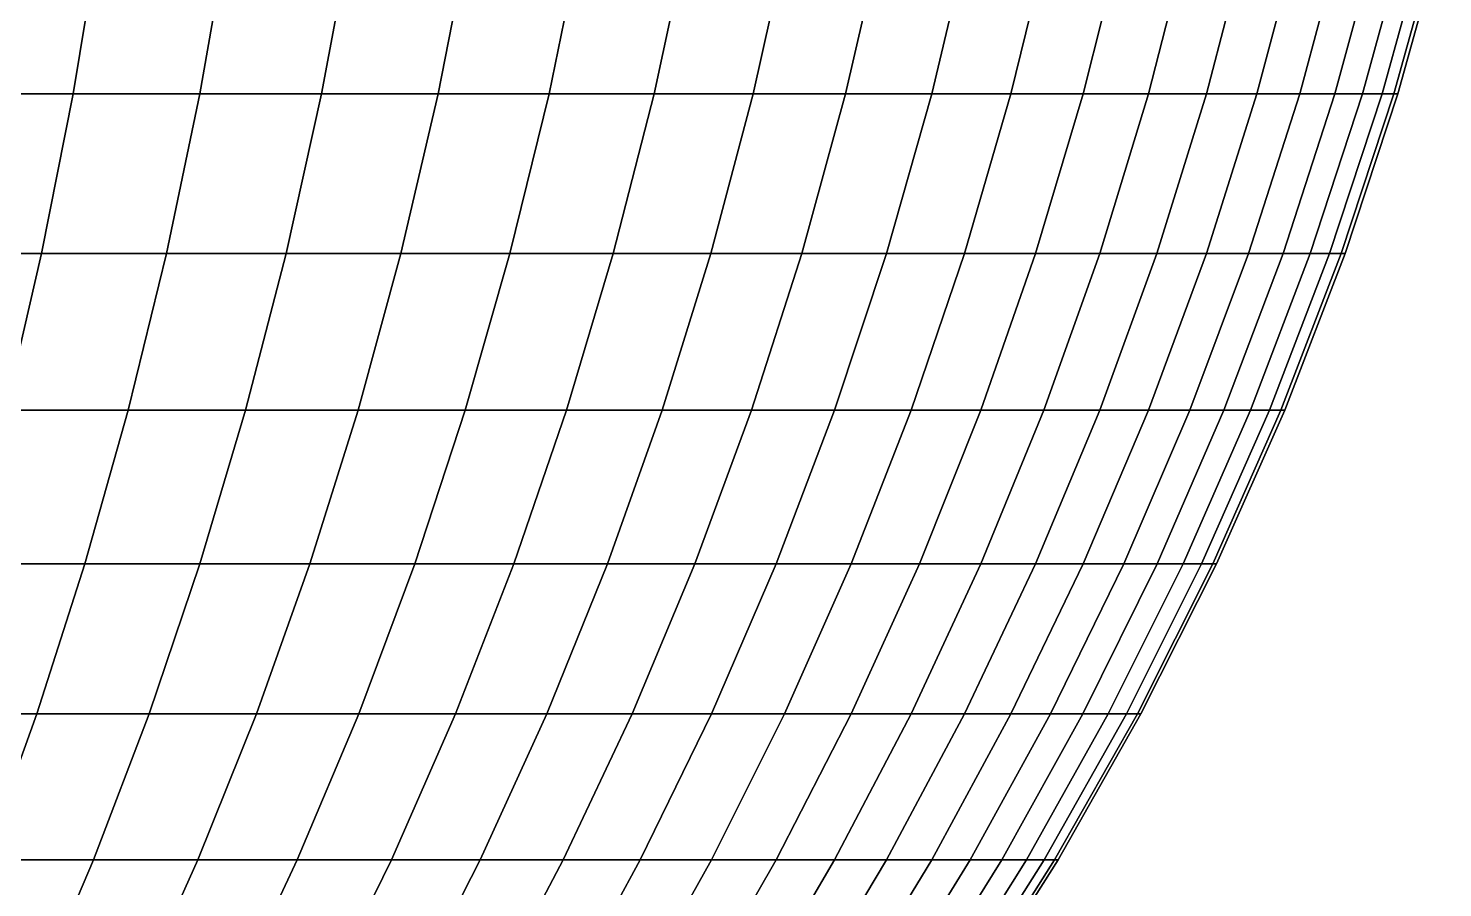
# Model space of a CAD drawing. Extents: x -610 to 610, y -610 to 610.
# Drawn here: x 339.5 to 591.3, y -318.3 to -165.3 of the extents above; entities that cross this region are included whole.
import ezdxf

# ---------------------------------------------------------------- set-up
doc = ezdxf.new("R2010")
doc.units = 0

msp = doc.modelspace()

# ---------------------------------------------------------------- linework, layer by layer
for points in [[(347.501678, -176.957535, -468.551788), (324.092346, -176.957535, -485.038483), (328.525909, -148.120712, -491.673798), (352.255493, -148.120712, -474.961548)], [(324.092346, -176.957535, 485.038483), (347.501678, -176.957535, 468.551788), (352.255493, -148.120712, 474.961548), (328.525909, -148.120712, 491.673798)], [(370.073853, -176.957535, -450.936279), (347.501678, -176.957535, -468.551788), (352.255493, -148.120712, -474.961548), (375.136444, -148.120712, -457.105103)], [(347.501678, -176.957535, 468.551788), (370.073853, -176.957535, 450.936279), (375.136444, -148.120712, 457.105103), (352.255493, -148.120712, 474.961548)], [(391.754456, -176.957535, -432.234436), (370.073853, -176.957535, -450.936279), (375.136444, -148.120712, -457.105103), (397.113647, -148.120712, -438.14743)], [(370.073853, -176.957535, 450.936279), (391.754456, -176.957535, 432.234436), (397.113647, -148.120712, 438.14743), (375.136444, -148.120712, 457.105103)], [(412.491333, -176.957535, -412.491333), (391.754456, -176.957535, -432.234436), (397.113647, -148.120712, -438.14743), (418.134186, -148.120712, -418.134186)], [(391.754456, -176.957535, 432.234436), (412.491333, -176.957535, 412.491333), (418.134186, -148.120712, 418.134186), (397.113647, -148.120712, 438.14743)], [(432.234436, -176.957535, -391.754456), (412.491333, -176.957535, -412.491333), (418.134186, -148.120712, -418.134186), (438.14743, -148.120712, -397.113647)], [(412.491333, -176.957535, 412.491333), (432.234436, -176.957535, 391.754456), (438.14743, -148.120712, 397.113647), (418.134186, -148.120712, 418.134186)], [(450.936279, -176.957535, -370.073853), (432.234436, -176.957535, -391.754456), (438.14743, -148.120712, -397.113647), (457.105103, -148.120712, -375.136444)], [(432.234436, -176.957535, 391.754456), (450.936279, -176.957535, 370.073853), (457.105103, -148.120712, 375.136444), (438.14743, -148.120712, 397.113647)], [(468.551788, -176.957535, -347.501678), (450.936279, -176.957535, -370.073853), (457.105103, -148.120712, -375.136444), (474.961548, -148.120712, -352.255493)], [(450.936279, -176.957535, 370.073853), (468.551788, -176.957535, 347.501678), (474.961548, -148.120712, 352.255493), (457.105103, -148.120712, 375.136444)], [(485.038483, -176.957535, -324.092346), (468.551788, -176.957535, -347.501678), (474.961548, -148.120712, -352.255493), (491.673798, -148.120712, -328.525909)], [(468.551788, -176.957535, 347.501678), (485.038483, -176.957535, 324.092346), (491.673798, -148.120712, 328.525909), (474.961548, -148.120712, 352.255493)], [(500.356689, -176.957535, -299.902252), (485.038483, -176.957535, -324.092346), (491.673798, -148.120712, -328.525909), (507.201569, -148.120712, -304.004913)], [(485.038483, -176.957535, 324.092346), (500.356689, -176.957535, 299.902252), (507.201569, -148.120712, 304.004913), (491.673798, -148.120712, 328.525909)], [(514.469482, -176.957535, -274.989685), (500.356689, -176.957535, -299.902252), (507.201569, -148.120712, -304.004913), (521.507385, -148.120712, -278.751526)], [(500.356689, -176.957535, 299.902252), (514.469482, -176.957535, 274.989685), (521.507385, -148.120712, 278.751526), (507.201569, -148.120712, 304.004913)], [(527.342896, -176.957535, -249.414612), (514.469482, -176.957535, -274.989685), (521.507385, -148.120712, -278.751526), (534.556946, -148.120712, -252.826614)], [(514.469482, -176.957535, 274.989685), (527.342896, -176.957535, 249.414612), (534.556946, -148.120712, 252.826614), (521.507385, -148.120712, 278.751526)], [(538.945862, -176.957535, -223.238693), (527.342896, -176.957535, -249.414612), (534.556946, -148.120712, -252.826614), (546.318665, -148.120712, -226.292603)], [(527.342896, -176.957535, 249.414612), (538.945862, -176.957535, 223.238693), (546.318665, -148.120712, 226.292603), (534.556946, -148.120712, 252.826614)], [(549.250549, -176.957535, -196.524979), (538.945862, -176.957535, -223.238693), (546.318665, -148.120712, -226.292603), (556.764221, -148.120712, -199.21344)], [(538.945862, -176.957535, 223.238693), (549.250549, -176.957535, 196.524979), (556.764221, -148.120712, 199.21344), (546.318665, -148.120712, 226.292603)], [(558.231934, -176.957535, -169.337814), (549.250549, -176.957535, -196.524979), (556.764221, -148.120712, -199.21344), (565.86853, -148.120712, -171.654343)], [(549.250549, -176.957535, 196.524979), (558.231934, -176.957535, 169.337814), (565.86853, -148.120712, 171.654343), (556.764221, -148.120712, 199.21344)], [(565.86853, -176.957535, -141.742691), (558.231934, -176.957535, -169.337814), (565.86853, -148.120712, -171.654343), (573.609619, -148.120712, -143.681732)], [(558.231934, -176.957535, 169.337814), (565.86853, -176.957535, 141.742691), (573.609619, -148.120712, 143.681732), (565.86853, -148.120712, 171.654343)], [(572.141907, -176.957535, -113.806099), (565.86853, -176.957535, -141.742691), (573.609619, -148.120712, -143.681732), (579.96875, -148.120712, -115.362961)], [(565.86853, -176.957535, 141.742691), (572.141907, -176.957535, 113.806099), (579.96875, -148.120712, 115.362961), (573.609619, -148.120712, 143.681732)], [(577.036926, -176.957535, -85.595345), (572.141907, -176.957535, -113.806099), (579.96875, -148.120712, -115.362961), (584.930786, -148.120712, -86.766289)], [(572.141907, -176.957535, 113.806099), (577.036926, -176.957535, 85.595345), (584.930786, -148.120712, 86.766289), (579.96875, -148.120712, 115.362961)], [(580.541809, -176.957535, -57.178379), (577.036926, -176.957535, -85.595345), (584.930786, -148.120712, -86.766289), (588.483643, -148.120712, -57.960579)], [(577.036926, -176.957535, 85.595345), (580.541809, -176.957535, 57.178379), (588.483643, -148.120712, 57.960579), (584.930786, -148.120712, 86.766289)], [(582.648132, -176.957535, -28.623669), (580.541809, -176.957535, -57.178379), (588.483643, -148.120712, -57.960579), (590.618774, -148.120712, -29.01524)], [(580.541809, -176.957535, 57.178379), (582.648132, -176.957535, 28.623669), (590.618774, -148.120712, 29.01524), (588.483643, -148.120712, 57.960579)], [(583.35083, -176.957535), (582.648132, -176.957535, -28.623669), (590.618774, -148.120712, -29.01524), (591.331055, -148.120712)], [(582.648132, -176.957535, 28.623669), (583.35083, -176.957535), (591.331055, -148.120712), (590.618774, -148.120712, 29.01524)], [(341.910706, -205.368057, -461.013214), (318.878021, -205.368057, -477.23468), (324.092346, -176.957535, -485.038483), (347.501678, -176.957535, -468.551788)], [(318.878021, -205.368057, 477.23468), (341.910706, -205.368057, 461.013214), (347.501678, -176.957535, 468.551788), (324.092346, -176.957535, 485.038483)], [(364.11972, -205.368057, -443.681122), (341.910706, -205.368057, -461.013214), (347.501678, -176.957535, -468.551788), (370.073853, -176.957535, -450.936279)], [(341.910706, -205.368057, 461.013214), (364.11972, -205.368057, 443.681122), (370.073853, -176.957535, 450.936279), (347.501678, -176.957535, 468.551788)], [(385.451508, -205.368057, -425.280212), (364.11972, -205.368057, -443.681122), (370.073853, -176.957535, -450.936279), (391.754456, -176.957535, -432.234436)], [(364.11972, -205.368057, 443.681122), (385.451508, -205.368057, 425.280212), (391.754456, -176.957535, 432.234436), (370.073853, -176.957535, 450.936279)], [(405.854736, -205.368057, -405.854736), (385.451508, -205.368057, -425.280212), (391.754456, -176.957535, -432.234436), (412.491333, -176.957535, -412.491333)], [(385.451508, -205.368057, 425.280212), (405.854736, -205.368057, 405.854736), (412.491333, -176.957535, 412.491333), (391.754456, -176.957535, 432.234436)], [(425.280212, -205.368057, -385.451508), (405.854736, -205.368057, -405.854736), (412.491333, -176.957535, -412.491333), (432.234436, -176.957535, -391.754456)], [(405.854736, -205.368057, 405.854736), (425.280212, -205.368057, 385.451508), (432.234436, -176.957535, 391.754456), (412.491333, -176.957535, 412.491333)], [(443.681122, -205.368057, -364.11972), (425.280212, -205.368057, -385.451508), (432.234436, -176.957535, -391.754456), (450.936279, -176.957535, -370.073853)], [(425.280212, -205.368057, 385.451508), (443.681122, -205.368057, 364.11972), (450.936279, -176.957535, 370.073853), (432.234436, -176.957535, 391.754456)], [(461.013214, -205.368057, -341.910706), (443.681122, -205.368057, -364.11972), (450.936279, -176.957535, -370.073853), (468.551788, -176.957535, -347.501678)], [(443.681122, -205.368057, 364.11972), (461.013214, -205.368057, 341.910706), (468.551788, -176.957535, 347.501678), (450.936279, -176.957535, 370.073853)], [(477.23468, -205.368057, -318.878021), (461.013214, -205.368057, -341.910706), (468.551788, -176.957535, -347.501678), (485.038483, -176.957535, -324.092346)], [(461.013214, -205.368057, 341.910706), (477.23468, -205.368057, 318.878021), (485.038483, -176.957535, 324.092346), (468.551788, -176.957535, 347.501678)], [(492.306427, -205.368057, -295.077118), (477.23468, -205.368057, -318.878021), (485.038483, -176.957535, -324.092346), (500.356689, -176.957535, -299.902252)], [(477.23468, -205.368057, 318.878021), (492.306427, -205.368057, 295.077118), (500.356689, -176.957535, 299.902252), (485.038483, -176.957535, 324.092346)], [(506.192169, -205.368057, -270.565338), (492.306427, -205.368057, -295.077118), (500.356689, -176.957535, -299.902252), (514.469482, -176.957535, -274.989685)], [(492.306427, -205.368057, 295.077118), (506.192169, -205.368057, 270.565338), (514.469482, -176.957535, 274.989685), (500.356689, -176.957535, 299.902252)], [(518.858459, -205.368057, -245.401779), (506.192169, -205.368057, -270.565338), (514.469482, -176.957535, -274.989685), (527.342896, -176.957535, -249.414612)], [(506.192169, -205.368057, 270.565338), (518.858459, -205.368057, 245.401779), (527.342896, -176.957535, 249.414612), (514.469482, -176.957535, 274.989685)], [(530.27478, -205.368057, -219.647003), (518.858459, -205.368057, -245.401779), (527.342896, -176.957535, -249.414612), (538.945862, -176.957535, -223.238693)], [(518.858459, -205.368057, 245.401779), (530.27478, -205.368057, 219.647003), (538.945862, -176.957535, 223.238693), (527.342896, -176.957535, 249.414612)], [(540.413574, -205.368057, -193.363068), (530.27478, -205.368057, -219.647003), (538.945862, -176.957535, -223.238693), (549.250549, -176.957535, -196.524979)], [(530.27478, -205.368057, 219.647003), (540.413574, -205.368057, 193.363068), (549.250549, -176.957535, 196.524979), (538.945862, -176.957535, 223.238693)], [(549.250549, -205.368057, -166.613327), (540.413574, -205.368057, -193.363068), (549.250549, -176.957535, -196.524979), (558.231934, -176.957535, -169.337814)], [(540.413574, -205.368057, 193.363068), (549.250549, -205.368057, 166.613327), (558.231934, -176.957535, 169.337814), (549.250549, -176.957535, 196.524979)], [(556.764221, -205.368057, -139.462189), (549.250549, -205.368057, -166.613327), (558.231934, -176.957535, -169.337814), (565.86853, -176.957535, -141.742691)], [(549.250549, -205.368057, 166.613327), (556.764221, -205.368057, 139.462189), (565.86853, -176.957535, 141.742691), (558.231934, -176.957535, 169.337814)], [(562.936707, -205.368057, -111.975067), (556.764221, -205.368057, -139.462189), (565.86853, -176.957535, -141.742691), (572.141907, -176.957535, -113.806099)], [(556.764221, -205.368057, 139.462189), (562.936707, -205.368057, 111.975067), (572.141907, -176.957535, 113.806099), (565.86853, -176.957535, 141.742691)], [(567.75293, -205.368057, -84.218201), (562.936707, -205.368057, -111.975067), (572.141907, -176.957535, -113.806099), (577.036926, -176.957535, -85.595345)], [(562.936707, -205.368057, 111.975067), (567.75293, -205.368057, 84.218201), (577.036926, -176.957535, 85.595345), (572.141907, -176.957535, 113.806099)], [(571.201477, -205.368057, -56.258434), (567.75293, -205.368057, -84.218201), (577.036926, -176.957535, -85.595345), (580.541809, -176.957535, -57.178379)], [(567.75293, -205.368057, 84.218201), (571.201477, -205.368057, 56.258434), (580.541809, -176.957535, 57.178379), (577.036926, -176.957535, 85.595345)], [(573.273926, -205.368057, -28.163141), (571.201477, -205.368057, -56.258434), (580.541809, -176.957535, -57.178379), (582.648132, -176.957535, -28.623669)], [(571.201477, -205.368057, 56.258434), (573.273926, -205.368057, 28.163141), (582.648132, -176.957535, 28.623669), (580.541809, -176.957535, 57.178379)], [(573.965271, -205.368057), (573.273926, -205.368057, -28.163141), (582.648132, -176.957535, -28.623669), (583.35083, -176.957535)], [(573.273926, -205.368057, 28.163141), (573.965271, -205.368057), (583.35083, -176.957535), (582.648132, -176.957535, 28.623669)], [(335.496063, -233.283813, -452.364044), (312.895477, -233.283813, -468.281158), (318.878021, -205.368057, -477.23468), (341.910706, -205.368057, -461.013214)], [(312.895477, -233.283813, 468.281158), (335.496063, -233.283813, 452.364044), (341.910706, -205.368057, 461.013214), (318.878021, -205.368057, 477.23468)], [(357.288361, -233.283813, -435.357147), (335.496063, -233.283813, -452.364044), (341.910706, -205.368057, -461.013214), (364.11972, -205.368057, -443.681122)], [(335.496063, -233.283813, 452.364044), (357.288361, -233.283813, 435.357147), (364.11972, -205.368057, 443.681122), (341.910706, -205.368057, 461.013214)], [(378.219971, -233.283813, -417.301422), (357.288361, -233.283813, -435.357147), (364.11972, -205.368057, -443.681122), (385.451508, -205.368057, -425.280212)], [(357.288361, -233.283813, 435.357147), (378.219971, -233.283813, 417.301422), (385.451508, -205.368057, 425.280212), (364.11972, -205.368057, 443.681122)], [(398.240417, -233.283813, -398.240417), (378.219971, -233.283813, -417.301422), (385.451508, -205.368057, -425.280212), (405.854736, -205.368057, -405.854736)], [(378.219971, -233.283813, 417.301422), (398.240417, -233.283813, 398.240417), (405.854736, -205.368057, 405.854736), (385.451508, -205.368057, 425.280212)], [(417.301422, -233.283813, -378.219971), (398.240417, -233.283813, -398.240417), (405.854736, -205.368057, -405.854736), (425.280212, -205.368057, -385.451508)], [(398.240417, -233.283813, 398.240417), (417.301422, -233.283813, 378.219971), (425.280212, -205.368057, 385.451508), (405.854736, -205.368057, 405.854736)], [(435.357147, -233.283813, -357.288361), (417.301422, -233.283813, -378.219971), (425.280212, -205.368057, -385.451508), (443.681122, -205.368057, -364.11972)], [(417.301422, -233.283813, 378.219971), (435.357147, -233.283813, 357.288361), (443.681122, -205.368057, 364.11972), (425.280212, -205.368057, 385.451508)], [(452.364044, -233.283813, -335.496063), (435.357147, -233.283813, -357.288361), (443.681122, -205.368057, -364.11972), (461.013214, -205.368057, -341.910706)], [(435.357147, -233.283813, 357.288361), (452.364044, -233.283813, 335.496063), (461.013214, -205.368057, 341.910706), (443.681122, -205.368057, 364.11972)], [(468.281158, -233.283813, -312.895477), (452.364044, -233.283813, -335.496063), (461.013214, -205.368057, -341.910706), (477.23468, -205.368057, -318.878021)], [(452.364044, -233.283813, 335.496063), (468.281158, -233.283813, 312.895477), (477.23468, -205.368057, 318.878021), (461.013214, -205.368057, 341.910706)], [(483.07016, -233.283813, -289.541107), (468.281158, -233.283813, -312.895477), (477.23468, -205.368057, -318.878021), (492.306427, -205.368057, -295.077118)], [(468.281158, -233.283813, 312.895477), (483.07016, -233.283813, 289.541107), (492.306427, -205.368057, 295.077118), (477.23468, -205.368057, 318.878021)], [(496.695374, -233.283813, -265.489197), (483.07016, -233.283813, -289.541107), (492.306427, -205.368057, -295.077118), (506.192169, -205.368057, -270.565338)], [(483.07016, -233.283813, 289.541107), (496.695374, -233.283813, 265.489197), (506.192169, -205.368057, 270.565338), (492.306427, -205.368057, 295.077118)], [(509.124023, -233.283813, -240.797729), (496.695374, -233.283813, -265.489197), (506.192169, -205.368057, -270.565338), (518.858459, -205.368057, -245.401779)], [(496.695374, -233.283813, 265.489197), (509.124023, -233.283813, 240.797729), (518.858459, -205.368057, 245.401779), (506.192169, -205.368057, 270.565338)], [(520.326172, -233.283813, -215.526138), (509.124023, -233.283813, -240.797729), (518.858459, -205.368057, -245.401779), (530.27478, -205.368057, -219.647003)], [(509.124023, -233.283813, 240.797729), (520.326172, -233.283813, 215.526138), (530.27478, -205.368057, 219.647003), (518.858459, -205.368057, 245.401779)], [(530.27478, -233.283813, -189.735352), (520.326172, -233.283813, -215.526138), (530.27478, -205.368057, -219.647003), (540.413574, -205.368057, -193.363068)], [(520.326172, -233.283813, 215.526138), (530.27478, -233.283813, 189.735352), (540.413574, -205.368057, 193.363068), (530.27478, -205.368057, 219.647003)], [(538.945862, -233.283813, -163.487442), (530.27478, -233.283813, -189.735352), (540.413574, -205.368057, -193.363068), (549.250549, -205.368057, -166.613327)], [(530.27478, -233.283813, 189.735352), (538.945862, -233.283813, 163.487442), (549.250549, -205.368057, 166.613327), (540.413574, -205.368057, 193.363068)], [(546.318665, -233.283813, -136.845703), (538.945862, -233.283813, -163.487442), (549.250549, -205.368057, -166.613327), (556.764221, -205.368057, -139.462189)], [(538.945862, -233.283813, 163.487442), (546.318665, -233.283813, 136.845703), (556.764221, -205.368057, 139.462189), (549.250549, -205.368057, 166.613327)], [(552.375305, -233.283813, -109.874283), (546.318665, -233.283813, -136.845703), (556.764221, -205.368057, -139.462189), (562.936707, -205.368057, -111.975067)], [(546.318665, -233.283813, 136.845703), (552.375305, -233.283813, 109.874283), (562.936707, -205.368057, 111.975067), (556.764221, -205.368057, 139.462189)], [(557.101196, -233.283813, -82.638161), (552.375305, -233.283813, -109.874283), (562.936707, -205.368057, -111.975067), (567.75293, -205.368057, -84.218201)], [(552.375305, -233.283813, 109.874283), (557.101196, -233.283813, 82.638161), (567.75293, -205.368057, 84.218201), (562.936707, -205.368057, 111.975067)], [(560.484985, -233.283813, -55.202957), (557.101196, -233.283813, -82.638161), (567.75293, -205.368057, -84.218201), (571.201477, -205.368057, -56.258434)], [(557.101196, -233.283813, 82.638161), (560.484985, -233.283813, 55.202957), (571.201477, -205.368057, 56.258434), (567.75293, -205.368057, 84.218201)], [(562.518555, -233.283813, -27.634764), (560.484985, -233.283813, -55.202957), (571.201477, -205.368057, -56.258434), (573.273926, -205.368057, -28.163141)], [(560.484985, -233.283813, 55.202957), (562.518555, -233.283813, 27.634764), (573.273926, -205.368057, 28.163141), (571.201477, -205.368057, 56.258434)], [(563.19696, -233.283813), (562.518555, -233.283813, -27.634764), (573.273926, -205.368057, -28.163141), (573.965271, -205.368057)], [(562.518555, -233.283813, 27.634764), (563.19696, -233.283813), (573.965271, -205.368057), (573.273926, -205.368057, 28.163141)], [(349.596283, -260.637573, -425.984314), (328.273132, -260.637573, -442.625092), (335.496063, -233.283813, -452.364044), (357.288361, -233.283813, -435.357147)], [(328.273132, -260.637573, 442.625092), (349.596283, -260.637573, 425.984314), (357.288361, -233.283813, 435.357147), (335.496063, -233.283813, 452.364044)], [(370.077271, -260.637573, -408.317322), (349.596283, -260.637573, -425.984314), (357.288361, -233.283813, -435.357147), (378.219971, -233.283813, -417.301422)], [(349.596283, -260.637573, 425.984314), (370.077271, -260.637573, 408.317322), (378.219971, -233.283813, 417.301422), (357.288361, -233.283813, 435.357147)], [(389.666656, -260.637573, -389.666656), (370.077271, -260.637573, -408.317322), (378.219971, -233.283813, -417.301422), (398.240417, -233.283813, -398.240417)], [(370.077271, -260.637573, 408.317322), (389.666656, -260.637573, 389.666656), (398.240417, -233.283813, 398.240417), (378.219971, -233.283813, 417.301422)], [(408.317322, -260.637573, -370.077271), (389.666656, -260.637573, -389.666656), (398.240417, -233.283813, -398.240417), (417.301422, -233.283813, -378.219971)], [(389.666656, -260.637573, 389.666656), (408.317322, -260.637573, 370.077271), (417.301422, -233.283813, 378.219971), (398.240417, -233.283813, 398.240417)], [(425.984314, -260.637573, -349.596283), (408.317322, -260.637573, -370.077271), (417.301422, -233.283813, -378.219971), (435.357147, -233.283813, -357.288361)], [(408.317322, -260.637573, 370.077271), (425.984314, -260.637573, 349.596283), (435.357147, -233.283813, 357.288361), (417.301422, -233.283813, 378.219971)], [(442.625092, -260.637573, -328.273132), (425.984314, -260.637573, -349.596283), (435.357147, -233.283813, -357.288361), (452.364044, -233.283813, -335.496063)], [(425.984314, -260.637573, 349.596283), (442.625092, -260.637573, 328.273132), (452.364044, -233.283813, 335.496063), (435.357147, -233.283813, 357.288361)], [(458.199493, -260.637573, -306.159149), (442.625092, -260.637573, -328.273132), (452.364044, -233.283813, -335.496063), (468.281158, -233.283813, -312.895477)], [(442.625092, -260.637573, 328.273132), (458.199493, -260.637573, 306.159149), (468.281158, -233.283813, 312.895477), (452.364044, -233.283813, 335.496063)], [(472.670105, -260.637573, -283.307556), (458.199493, -260.637573, -306.159149), (468.281158, -233.283813, -312.895477), (483.07016, -233.283813, -289.541107)], [(458.199493, -260.637573, 306.159149), (472.670105, -260.637573, 283.307556), (483.07016, -233.283813, 289.541107), (468.281158, -233.283813, 312.895477)], [(486.002014, -260.637573, -259.773468), (472.670105, -260.637573, -283.307556), (483.07016, -233.283813, -289.541107), (496.695374, -233.283813, -265.489197)], [(472.670105, -260.637573, 283.307556), (486.002014, -260.637573, 259.773468), (496.695374, -233.283813, 265.489197), (483.07016, -233.283813, 289.541107)], [(498.163086, -260.637573, -235.613586), (486.002014, -260.637573, -259.773468), (496.695374, -233.283813, -265.489197), (509.124023, -233.283813, -240.797729)], [(486.002014, -260.637573, 259.773468), (498.163086, -260.637573, 235.613586), (509.124023, -233.283813, 240.797729), (496.695374, -233.283813, 265.489197)], [(509.124023, -260.637573, -210.886078), (498.163086, -260.637573, -235.613586), (509.124023, -233.283813, -240.797729), (520.326172, -233.283813, -215.526138)], [(498.163086, -260.637573, 235.613586), (509.124023, -260.637573, 210.886078), (520.326172, -233.283813, 215.526138), (509.124023, -233.283813, 240.797729)], [(518.858459, -260.637573, -185.650513), (509.124023, -260.637573, -210.886078), (520.326172, -233.283813, -215.526138), (530.27478, -233.283813, -189.735352)], [(509.124023, -260.637573, 210.886078), (518.858459, -260.637573, 185.650513), (530.27478, -233.283813, 189.735352), (520.326172, -233.283813, 215.526138)], [(527.342896, -260.637573, -159.967728), (518.858459, -260.637573, -185.650513), (530.27478, -233.283813, -189.735352), (538.945862, -233.283813, -163.487442)], [(518.858459, -260.637573, 185.650513), (527.342896, -260.637573, 159.967728), (538.945862, -233.283813, 163.487442), (530.27478, -233.283813, 189.735352)], [(534.556946, -260.637573, -133.899536), (527.342896, -260.637573, -159.967728), (538.945862, -233.283813, -163.487442), (546.318665, -233.283813, -136.845703)], [(527.342896, -260.637573, 159.967728), (534.556946, -260.637573, 133.899536), (546.318665, -233.283813, 136.845703), (538.945862, -233.283813, 163.487442)], [(540.483154, -260.637573, -107.508789), (534.556946, -260.637573, -133.899536), (546.318665, -233.283813, -136.845703), (552.375305, -233.283813, -109.874283)], [(534.556946, -260.637573, 133.899536), (540.483154, -260.637573, 107.508789), (552.375305, -233.283813, 109.874283), (546.318665, -233.283813, 136.845703)], [(545.107361, -260.637573, -80.859039), (540.483154, -260.637573, -107.508789), (552.375305, -233.283813, -109.874283), (557.101196, -233.283813, -82.638161)], [(540.483154, -260.637573, 107.508789), (545.107361, -260.637573, 80.859039), (557.101196, -233.283813, 82.638161), (552.375305, -233.283813, 109.874283)], [(548.418335, -260.637573, -54.014488), (545.107361, -260.637573, -80.859039), (557.101196, -233.283813, -82.638161), (560.484985, -233.283813, -55.202957)], [(545.107361, -260.637573, 80.859039), (548.418335, -260.637573, 54.014488), (560.484985, -233.283813, 55.202957), (557.101196, -233.283813, 82.638161)], [(550.408081, -260.637573, -27.039814), (548.418335, -260.637573, -54.014488), (560.484985, -233.283813, -55.202957), (562.518555, -233.283813, -27.634764)], [(548.418335, -260.637573, 54.014488), (550.408081, -260.637573, 27.039814), (562.518555, -233.283813, 27.634764), (560.484985, -233.283813, 55.202957)], [(551.071899, -260.637573), (550.408081, -260.637573, -27.039814), (562.518555, -233.283813, -27.634764), (563.19696, -233.283813)], [(550.408081, -260.637573, 27.039814), (551.071899, -260.637573), (563.19696, -233.283813), (562.518555, -233.283813, 27.634764)], [(341.061981, -287.363464, -415.585266), (320.259369, -287.363464, -431.819794), (328.273132, -260.637573, -442.625092), (349.596283, -260.637573, -425.984314)], [(320.259369, -287.363464, 431.819794), (341.061981, -287.363464, 415.585266), (349.596283, -260.637573, 425.984314), (328.273132, -260.637573, 442.625092)], [(361.042999, -287.363464, -398.349548), (341.061981, -287.363464, -415.585266), (349.596283, -260.637573, -425.984314), (370.077271, -260.637573, -408.317322)], [(341.061981, -287.363464, 415.585266), (361.042999, -287.363464, 398.349548), (370.077271, -260.637573, 408.317322), (349.596283, -260.637573, 425.984314)], [(380.154205, -287.363464, -380.154205), (361.042999, -287.363464, -398.349548), (370.077271, -260.637573, -408.317322), (389.666656, -260.637573, -389.666656)], [(361.042999, -287.363464, 398.349548), (380.154205, -287.363464, 380.154205), (389.666656, -260.637573, 389.666656), (370.077271, -260.637573, 408.317322)], [(398.349548, -287.363464, -361.042999), (380.154205, -287.363464, -380.154205), (389.666656, -260.637573, -389.666656), (408.317322, -260.637573, -370.077271)], [(380.154205, -287.363464, 380.154205), (398.349548, -287.363464, 361.042999), (408.317322, -260.637573, 370.077271), (389.666656, -260.637573, 389.666656)], [(415.585266, -287.363464, -341.061981), (398.349548, -287.363464, -361.042999), (408.317322, -260.637573, -370.077271), (425.984314, -260.637573, -349.596283)], [(398.349548, -287.363464, 361.042999), (415.585266, -287.363464, 341.061981), (425.984314, -260.637573, 349.596283), (408.317322, -260.637573, 370.077271)], [(431.819794, -287.363464, -320.259369), (415.585266, -287.363464, -341.061981), (425.984314, -260.637573, -349.596283), (442.625092, -260.637573, -328.273132)], [(415.585266, -287.363464, 341.061981), (431.819794, -287.363464, 320.259369), (442.625092, -260.637573, 328.273132), (425.984314, -260.637573, 349.596283)], [(447.014038, -287.363464, -298.685211), (431.819794, -287.363464, -320.259369), (442.625092, -260.637573, -328.273132), (458.199493, -260.637573, -306.159149)], [(431.819794, -287.363464, 320.259369), (447.014038, -287.363464, 298.685211), (458.199493, -260.637573, 306.159149), (442.625092, -260.637573, 328.273132)], [(461.131378, -287.363464, -276.39151), (447.014038, -287.363464, -298.685211), (458.199493, -260.637573, -306.159149), (472.670105, -260.637573, -283.307556)], [(447.014038, -287.363464, 298.685211), (461.131378, -287.363464, 276.39151), (472.670105, -260.637573, 283.307556), (458.199493, -260.637573, 306.159149)], [(474.137817, -287.363464, -253.431931), (461.131378, -287.363464, -276.39151), (472.670105, -260.637573, -283.307556), (486.002014, -260.637573, -259.773468)], [(461.131378, -287.363464, 276.39151), (474.137817, -287.363464, 253.431931), (486.002014, -260.637573, 259.773468), (472.670105, -260.637573, 283.307556)], [(486.002014, -287.363464, -229.861816), (474.137817, -287.363464, -253.431931), (486.002014, -260.637573, -259.773468), (498.163086, -260.637573, -235.613586)], [(474.137817, -287.363464, 253.431931), (486.002014, -287.363464, 229.861816), (498.163086, -260.637573, 235.613586), (486.002014, -260.637573, 259.773468)], [(496.695374, -287.363464, -205.737976), (486.002014, -287.363464, -229.861816), (498.163086, -260.637573, -235.613586), (509.124023, -260.637573, -210.886078)], [(486.002014, -287.363464, 229.861816), (496.695374, -287.363464, 205.737976), (509.124023, -260.637573, 210.886078), (498.163086, -260.637573, 235.613586)], [(506.192169, -287.363464, -181.118454), (496.695374, -287.363464, -205.737976), (509.124023, -260.637573, -210.886078), (518.858459, -260.637573, -185.650513)], [(496.695374, -287.363464, 205.737976), (506.192169, -287.363464, 181.118454), (518.858459, -260.637573, 185.650513), (509.124023, -260.637573, 210.886078)], [(514.469482, -287.363464, -156.062622), (506.192169, -287.363464, -181.118454), (518.858459, -260.637573, -185.650513), (527.342896, -260.637573, -159.967728)], [(506.192169, -287.363464, 181.118454), (514.469482, -287.363464, 156.062622), (527.342896, -260.637573, 159.967728), (518.858459, -260.637573, 185.650513)], [(521.507385, -287.363464, -130.630814), (514.469482, -287.363464, -156.062622), (527.342896, -260.637573, -159.967728), (534.556946, -260.637573, -133.899536)], [(514.469482, -287.363464, 156.062622), (521.507385, -287.363464, 130.630814), (534.556946, -260.637573, 133.899536), (527.342896, -260.637573, 159.967728)], [(527.289001, -287.363464, -104.884308), (521.507385, -287.363464, -130.630814), (534.556946, -260.637573, -133.899536), (540.483154, -260.637573, -107.508789)], [(521.507385, -287.363464, 130.630814), (527.289001, -287.363464, 104.884308), (540.483154, -260.637573, 107.508789), (534.556946, -260.637573, 133.899536)], [(531.800293, -287.363464, -78.885117), (527.289001, -287.363464, -104.884308), (540.483154, -260.637573, -107.508789), (545.107361, -260.637573, -80.859039)], [(527.289001, -287.363464, 104.884308), (531.800293, -287.363464, 78.885117), (545.107361, -260.637573, 80.859039), (540.483154, -260.637573, 107.508789)], [(535.030396, -287.363464, -52.695896), (531.800293, -287.363464, -78.885117), (545.107361, -260.637573, -80.859039), (548.418335, -260.637573, -54.014488)], [(531.800293, -287.363464, 78.885117), (535.030396, -287.363464, 52.695896), (548.418335, -260.637573, 54.014488), (545.107361, -260.637573, 80.859039)], [(536.971619, -287.363464, -26.379725), (535.030396, -287.363464, -52.695896), (548.418335, -260.637573, -54.014488), (550.408081, -260.637573, -27.039814)], [(535.030396, -287.363464, 52.695896), (536.971619, -287.363464, 26.379725), (550.408081, -260.637573, 27.039814), (548.418335, -260.637573, 54.014488)], [(537.619202, -287.363464), (536.971619, -287.363464, -26.379725), (550.408081, -260.637573, -27.039814), (551.071899, -260.637573)], [(536.971619, -287.363464, 26.379725), (537.619202, -287.363464), (551.071899, -260.637573), (550.408081, -260.637573, 27.039814)], [(331.706085, -313.397034, -404.185028), (311.474121, -313.397034, -419.974213), (320.259369, -287.363464, -431.819794), (341.061981, -287.363464, -415.585266)], [(311.474121, -313.397034, 419.974213), (331.706085, -313.397034, 404.185028), (341.061981, -287.363464, 415.585266), (320.259369, -287.363464, 431.819794)], [(351.138947, -313.397034, -387.42215), (331.706085, -313.397034, -404.185028), (341.061981, -287.363464, -415.585266), (361.042999, -287.363464, -398.349548)], [(331.706085, -313.397034, 404.185028), (351.138947, -313.397034, 387.42215), (361.042999, -287.363464, 398.349548), (341.061981, -287.363464, 415.585266)], [(369.725861, -313.397034, -369.725861), (351.138947, -313.397034, -387.42215), (361.042999, -287.363464, -398.349548), (380.154205, -287.363464, -380.154205)], [(351.138947, -313.397034, 387.42215), (369.725861, -313.397034, 369.725861), (380.154205, -287.363464, 380.154205), (361.042999, -287.363464, 398.349548)], [(387.42215, -313.397034, -351.138947), (369.725861, -313.397034, -369.725861), (380.154205, -287.363464, -380.154205), (398.349548, -287.363464, -361.042999)], [(369.725861, -313.397034, 369.725861), (387.42215, -313.397034, 351.138947), (398.349548, -287.363464, 361.042999), (380.154205, -287.363464, 380.154205)], [(404.185028, -313.397034, -331.706085), (387.42215, -313.397034, -351.138947), (398.349548, -287.363464, -361.042999), (415.585266, -287.363464, -341.061981)], [(387.42215, -313.397034, 351.138947), (404.185028, -313.397034, 331.706085), (415.585266, -287.363464, 341.061981), (398.349548, -287.363464, 361.042999)], [(419.974213, -313.397034, -311.474121), (404.185028, -313.397034, -331.706085), (415.585266, -287.363464, -341.061981), (431.819794, -287.363464, -320.259369)], [(404.185028, -313.397034, 331.706085), (419.974213, -313.397034, 311.474121), (431.819794, -287.363464, 320.259369), (415.585266, -287.363464, 341.061981)], [(434.751648, -313.397034, -290.49176), (419.974213, -313.397034, -311.474121), (431.819794, -287.363464, -320.259369), (447.014038, -287.363464, -298.685211)], [(419.974213, -313.397034, 311.474121), (434.751648, -313.397034, 290.49176), (447.014038, -287.363464, 298.685211), (431.819794, -287.363464, 320.259369)], [(448.48172, -313.397034, -268.809601), (434.751648, -313.397034, -290.49176), (447.014038, -287.363464, -298.685211), (461.131378, -287.363464, -276.39151)], [(434.751648, -313.397034, 290.49176), (448.48172, -313.397034, 268.809601), (461.131378, -287.363464, 276.39151), (447.014038, -287.363464, 298.685211)], [(461.131378, -313.397034, -246.479843), (448.48172, -313.397034, -268.809601), (461.131378, -287.363464, -276.39151), (474.137817, -287.363464, -253.431931)], [(448.48172, -313.397034, 268.809601), (461.131378, -313.397034, 246.479843), (474.137817, -287.363464, 253.431931), (461.131378, -287.363464, 276.39151)], [(472.670105, -313.397034, -223.55632), (461.131378, -313.397034, -246.479843), (474.137817, -287.363464, -253.431931), (486.002014, -287.363464, -229.861816)], [(461.131378, -313.397034, 246.479843), (472.670105, -313.397034, 223.55632), (486.002014, -287.363464, 229.861816), (474.137817, -287.363464, 253.431931)], [(483.07016, -313.397034, -200.094193), (472.670105, -313.397034, -223.55632), (486.002014, -287.363464, -229.861816), (496.695374, -287.363464, -205.737976)], [(472.670105, -313.397034, 223.55632), (483.07016, -313.397034, 200.094193), (496.695374, -287.363464, 205.737976), (486.002014, -287.363464, 229.861816)], [(492.306427, -313.397034, -176.150055), (483.07016, -313.397034, -200.094193), (496.695374, -287.363464, -205.737976), (506.192169, -287.363464, -181.118454)], [(483.07016, -313.397034, 200.094193), (492.306427, -313.397034, 176.150055), (506.192169, -287.363464, 181.118454), (496.695374, -287.363464, 205.737976)], [(500.356689, -313.397034, -151.78154), (492.306427, -313.397034, -176.150055), (506.192169, -287.363464, -181.118454), (514.469482, -287.363464, -156.062622)], [(492.306427, -313.397034, 176.150055), (500.356689, -313.397034, 151.78154), (514.469482, -287.363464, 156.062622), (506.192169, -287.363464, 181.118454)], [(507.201569, -313.397034, -127.047379), (500.356689, -313.397034, -151.78154), (514.469482, -287.363464, -156.062622), (521.507385, -287.363464, -130.630814)], [(500.356689, -313.397034, 151.78154), (507.201569, -313.397034, 127.047379), (521.507385, -287.363464, 130.630814), (514.469482, -287.363464, 156.062622)], [(512.824524, -313.397034, -102.007149), (507.201569, -313.397034, -127.047379), (521.507385, -287.363464, -130.630814), (527.289001, -287.363464, -104.884308)], [(507.201569, -313.397034, 127.047379), (512.824524, -313.397034, 102.007149), (527.289001, -287.363464, 104.884308), (521.507385, -287.363464, 130.630814)], [(517.212097, -313.397034, -76.721161), (512.824524, -313.397034, -102.007149), (527.289001, -287.363464, -104.884308), (531.800293, -287.363464, -78.885117)], [(512.824524, -313.397034, 102.007149), (517.212097, -313.397034, 76.721161), (531.800293, -287.363464, 78.885117), (527.289001, -287.363464, 104.884308)], [(520.353577, -313.397034, -51.250355), (517.212097, -313.397034, -76.721161), (531.800293, -287.363464, -78.885117), (535.030396, -287.363464, -52.695896)], [(517.212097, -313.397034, 76.721161), (520.353577, -313.397034, 51.250355), (535.030396, -287.363464, 52.695896), (531.800293, -287.363464, 78.885117)], [(522.241516, -313.397034, -25.65608), (520.353577, -313.397034, -51.250355), (535.030396, -287.363464, -52.695896), (536.971619, -287.363464, -26.379725)], [(520.353577, -313.397034, 51.250355), (522.241516, -313.397034, 25.65608), (536.971619, -287.363464, 26.379725), (535.030396, -287.363464, 52.695896)], [(522.871338, -313.397034), (522.241516, -313.397034, -25.65608), (536.971619, -287.363464, -26.379725), (537.619202, -287.363464)], [(522.241516, -313.397034, 25.65608), (522.871338, -313.397034), (537.619202, -287.363464), (536.971619, -287.363464, 26.379725)], [(340.388947, -338.675629, -375.56134), (321.551056, -338.675629, -391.811066), (331.706085, -313.397034, -404.185028), (351.138947, -313.397034, -387.42215)], [(321.551056, -338.675629, 391.811066), (340.388947, -338.675629, 375.56134), (351.138947, -313.397034, 387.42215), (331.706085, -313.397034, 404.185028)], [(358.40686, -338.675629, -358.40686), (340.388947, -338.675629, -375.56134), (351.138947, -313.397034, -387.42215), (369.725861, -313.397034, -369.725861)], [(340.388947, -338.675629, 375.56134), (358.40686, -338.675629, 358.40686), (369.725861, -313.397034, 369.725861), (351.138947, -313.397034, 387.42215)], [(375.56134, -338.675629, -340.388947), (358.40686, -338.675629, -358.40686), (369.725861, -313.397034, -369.725861), (387.42215, -313.397034, -351.138947)], [(358.40686, -338.675629, 358.40686), (375.56134, -338.675629, 340.388947), (387.42215, -313.397034, 351.138947), (369.725861, -313.397034, 369.725861)], [(391.811066, -338.675629, -321.551056), (375.56134, -338.675629, -340.388947), (387.42215, -313.397034, -351.138947), (404.185028, -313.397034, -331.706085)], [(375.56134, -338.675629, 340.388947), (391.811066, -338.675629, 321.551056), (404.185028, -313.397034, 331.706085), (387.42215, -313.397034, 351.138947)], [(407.116852, -338.675629, -301.938446), (391.811066, -338.675629, -321.551056), (404.185028, -313.397034, -331.706085), (419.974213, -313.397034, -311.474121)], [(391.811066, -338.675629, 321.551056), (407.116852, -338.675629, 301.938446), (419.974213, -313.397034, 311.474121), (404.185028, -313.397034, 331.706085)], [(421.441895, -338.675629, -281.59848), (407.116852, -338.675629, -301.938446), (419.974213, -313.397034, -311.474121), (434.751648, -313.397034, -290.49176)], [(407.116852, -338.675629, 301.938446), (421.441895, -338.675629, 281.59848), (434.751648, -313.397034, 290.49176), (419.974213, -313.397034, 311.474121)], [(434.751648, -338.675629, -260.580109), (421.441895, -338.675629, -281.59848), (434.751648, -313.397034, -290.49176), (448.48172, -313.397034, -268.809601)], [(421.441895, -338.675629, 281.59848), (434.751648, -338.675629, 260.580109), (448.48172, -313.397034, 268.809601), (434.751648, -313.397034, 290.49176)], [(447.014038, -338.675629, -238.933975), (434.751648, -338.675629, -260.580109), (448.48172, -313.397034, -268.809601), (461.131378, -313.397034, -246.479843)], [(434.751648, -338.675629, 260.580109), (447.014038, -338.675629, 238.933975), (461.131378, -313.397034, 246.479843), (448.48172, -313.397034, 268.809601)], [(458.199493, -338.675629, -216.712219), (447.014038, -338.675629, -238.933975), (461.131378, -313.397034, -246.479843), (472.670105, -313.397034, -223.55632)], [(447.014038, -338.675629, 238.933975), (458.199493, -338.675629, 216.712219), (472.670105, -313.397034, 223.55632), (461.131378, -313.397034, 246.479843)], [(468.281158, -338.675629, -193.968414), (458.199493, -338.675629, -216.712219), (472.670105, -313.397034, -223.55632), (483.07016, -313.397034, -200.094193)], [(458.199493, -338.675629, 216.712219), (468.281158, -338.675629, 193.968414), (483.07016, -313.397034, 200.094193), (472.670105, -313.397034, 223.55632)], [(477.23468, -338.675629, -170.757294), (468.281158, -338.675629, -193.968414), (483.07016, -313.397034, -200.094193), (492.306427, -313.397034, -176.150055)], [(468.281158, -338.675629, 193.968414), (477.23468, -338.675629, 170.757294), (492.306427, -313.397034, 176.150055), (483.07016, -313.397034, 200.094193)], [(485.038483, -338.675629, -147.134811), (477.23468, -338.675629, -170.757294), (492.306427, -313.397034, -176.150055), (500.356689, -313.397034, -151.78154)], [(477.23468, -338.675629, 170.757294), (485.038483, -338.675629, 147.134811), (500.356689, -313.397034, 151.78154), (492.306427, -313.397034, 176.150055)], [(491.673798, -338.675629, -123.157875), (485.038483, -338.675629, -147.134811), (500.356689, -313.397034, -151.78154), (507.201569, -313.397034, -127.047379)], [(485.038483, -338.675629, 147.134811), (491.673798, -338.675629, 123.157875), (507.201569, -313.397034, 127.047379), (500.356689, -313.397034, 151.78154)], [(497.124634, -338.675629, -98.884232), (491.673798, -338.675629, -123.157875), (507.201569, -313.397034, -127.047379), (512.824524, -313.397034, -102.007149)], [(491.673798, -338.675629, 123.157875), (497.124634, -338.675629, 98.884232), (512.824524, -313.397034, 102.007149), (507.201569, -313.397034, 127.047379)], [(501.377838, -338.675629, -74.372375), (497.124634, -338.675629, -98.884232), (512.824524, -313.397034, -102.007149), (517.212097, -313.397034, -76.721161)], [(497.124634, -338.675629, 98.884232), (501.377838, -338.675629, 74.372375), (517.212097, -313.397034, 76.721161), (512.824524, -313.397034, 102.007149)], [(504.423157, -338.675629, -49.681347), (501.377838, -338.675629, -74.372375), (517.212097, -313.397034, -76.721161), (520.353577, -313.397034, -51.250355)], [(501.377838, -338.675629, 74.372375), (504.423157, -338.675629, 49.681347), (520.353577, -313.397034, 51.250355), (517.212097, -313.397034, 76.721161)], [(506.253326, -338.675629, -24.870632), (504.423157, -338.675629, -49.681347), (520.353577, -313.397034, -51.250355), (522.241516, -313.397034, -25.65608)], [(504.423157, -338.675629, 49.681347), (506.253326, -338.675629, 24.870632), (522.241516, -313.397034, 25.65608), (520.353577, -313.397034, 51.250355)], [(506.863861, -338.675629), (506.253326, -338.675629, -24.870632), (522.241516, -313.397034, -25.65608), (522.871338, -313.397034)], [(506.253326, -338.675629, 24.870632), (506.863861, -338.675629), (522.871338, -313.397034), (522.241516, -313.397034, 25.65608)]]:
    msp.add_3dface(points)

doc.saveas('drawing.dxf')
